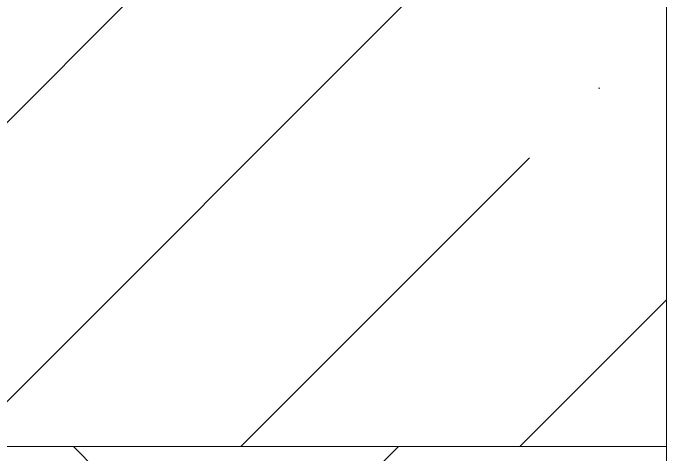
# Model space of a CAD drawing. Header units: millimetres. Extents: x 77165 to 11476408, y -193619 to 1121001.
# Drawn here: x 210346.3 to 210766.8, y 293467.5 to 293747.2 of the extents above; entities that cross this region are included whole.
import ezdxf

# ---------------------------------------------------------------- set-up
doc = ezdxf.new("R2010")
doc.units = ezdxf.units.MM
doc.layers.add('Элементы узлов', color=7, linetype='Continuous', lineweight=9)

# ---------------------------------------------------------------- blocks, each defined once
blk = doc.blocks.new('*U620')
at = {"color": 8}
blk.add_lwpolyline([(0, -6.6991), (0, 1.5016), (2.25, 2.0016), (-2.25, 2.5016), (0, 3.0016), (0, 12.8133)], dxfattribs=at)

msp = doc.modelspace()

# ---------------------------------------------------------------- hatches: boundary and pattern name
at = {"layer": 'Элементы узлов', "ltscale": 100, "true_color": 0x000000}
h = msp.add_hatch(dxfattribs=at)
h.set_pattern_fill('ANSI35', color=18, scale=1000, style=0)
h.set_pattern_definition([(45, (-4474395.27, 1026969.4), (-176.776695, 176.776695), []), (45, (-4474218.5, 1026969.4), (-176.776695, 176.776695), [312.5, -62.5, 0, -62.5])])
h.paths.add_polyline_path([(210760.30386, 294472.78747), (203934.89129, 294472.78747), (203934.89129, 293472.78747), (210760.30386, 293472.78747)])
at = {"layer": 'Элементы узлов', "ltscale": 5, "true_color": 0x000000}
h = msp.add_hatch(dxfattribs=at)
h.set_pattern_fill('AR-HBONE', color=18, scale=2, style=0)
h.set_pattern_definition([(45, (674874.24, 287334.85), (0, 287.3682), [609.6, -203.2]), (135, (675017.93, 287478.54), (3e-14, 287.3682), [609.6, -203.2])])
h.paths.add_polyline_path([(210760.30386, 293472.78747), (203934.89129, 293472.78747), (203934.89129, 293222.78747), (210760.30386, 293222.78747)])

# ---------------------------------------------------------------- linework, layer by layer
at = {"layer": 'Элементы узлов', "color": 18, "lineweight": 5, "ltscale": 100, "true_color": 0x000000}
msp.add_lwpolyline([(203934.89129, 294472.78747), (210760.30386, 294472.78747), (210760.30386, 293472.78747), (203934.89129, 293472.78747)], close=True, dxfattribs=at)

# ---------------------------------------------------------------- block references
at = {"layer": 'Элементы узлов', "xscale": 100, "yscale": 100, "zscale": 100}
msp.add_blockref('*U620', (210760.30386, 294039.17174), dxfattribs=at)

doc.saveas('drawing.dxf')
